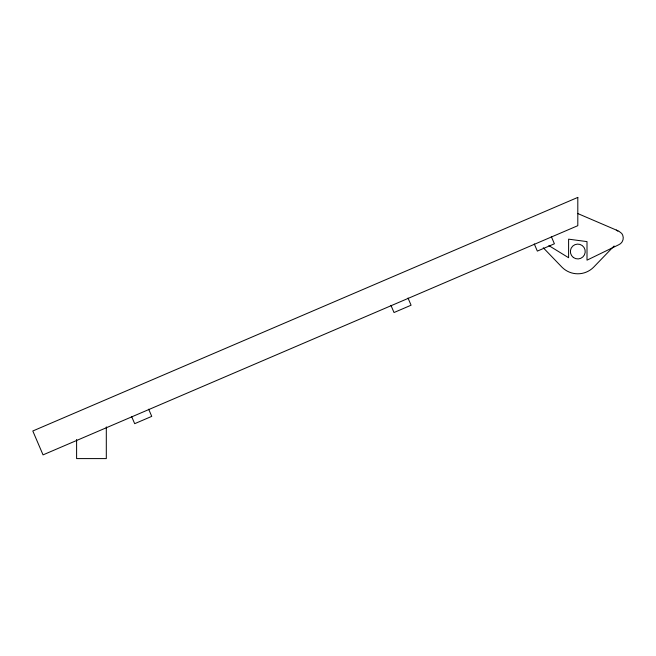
<?xml version="1.0" encoding="UTF-8"?>
<svg xmlns="http://www.w3.org/2000/svg" width="656" height="656" viewBox="0 0 656 656"><rect width="100%" height="100%" fill="white"/><g stroke="black" fill="none" stroke-linecap="round" stroke-linejoin="round"><path stroke-width="0.98" d="M614.09 245.992L593.557 267.271A22.279 22.279 0 0 1 562.053 267.271L543.258 247.763M577.805 213.561L618.756 231.117L621.773 233.487L622.724 235.184A7.429 7.429 0 0 1 618.583 244.836L587.005 260.161L587.005 241.605L568.604 239.161L568.604 257.726L548.892 245.615M616.32 230.076L617.903 231.207M551.327 236.603L554.402 243.786L537.346 251.1L534.263 243.917M408.007 298.029L411.082 305.212L394.026 312.527L390.943 305.343M148.666 409.18L151.749 416.371L134.685 423.678L131.602 416.494M106.305 426.892L106.305 458.593L76.604 458.593L76.604 439.454M577.805 197.407L32.8 430.992L43.042 454.879L577.805 225.68L577.805 197.407M573.352 257.464A7.429 7.429 0 0 0 585.177 252.396A7.429 7.429 0 0 0 574.877 244.696A7.429 7.429 0 0 0 573.352 257.464"/></g></svg>
